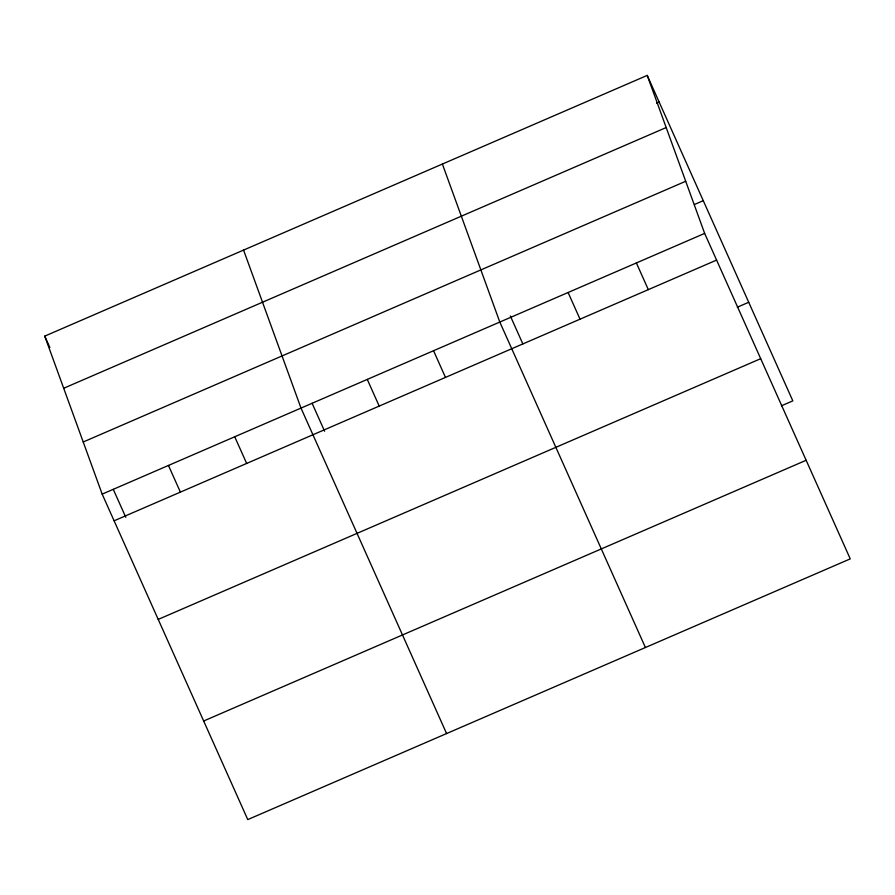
<?xml version="1.0" encoding="UTF-8"?>
<svg xmlns="http://www.w3.org/2000/svg" width="895" height="895" viewBox="0 0 895 895"><rect width="100%" height="100%" fill="white"/><g stroke="black" fill="none" stroke-linecap="round" stroke-linejoin="round"><path stroke-width="1.34" d="M647.23 75.404L704.656 233.405L850.25 558.872L247.77 819.596L102.175 494.129L44.75 336.128L647.23 75.404L792.825 400.87L781.436 405.793M656.639 103.171L659.168 102.086M63.702 388.262L666.182 127.549M83.224 441.985L685.704 181.271M694.419 204.507L703.269 200.681M102.175 494.129L704.656 233.405M114.112 520.8L716.593 260.087M737.335 307.198L748.712 302.275M158.225 619.407L760.705 358.682M203.668 721.001L806.149 460.276M636.379 262.951L648.316 289.633M568.101 292.508L580.027 319.179M510.351 315.991L522.848 343.926M645.407 647.521L499.813 322.055L442.387 164.053M433.549 350.728L445.475 377.41M367.274 379.413L379.2 406.084M312.109 403.298L324.605 431.233M446.594 733.564L301 408.086L243.563 250.085M234.725 436.771L246.662 463.442M168.45 465.445L180.387 492.127M44.75 336.128L49.863 347.551M113.285 489.341L125.781 517.276"/></g></svg>
